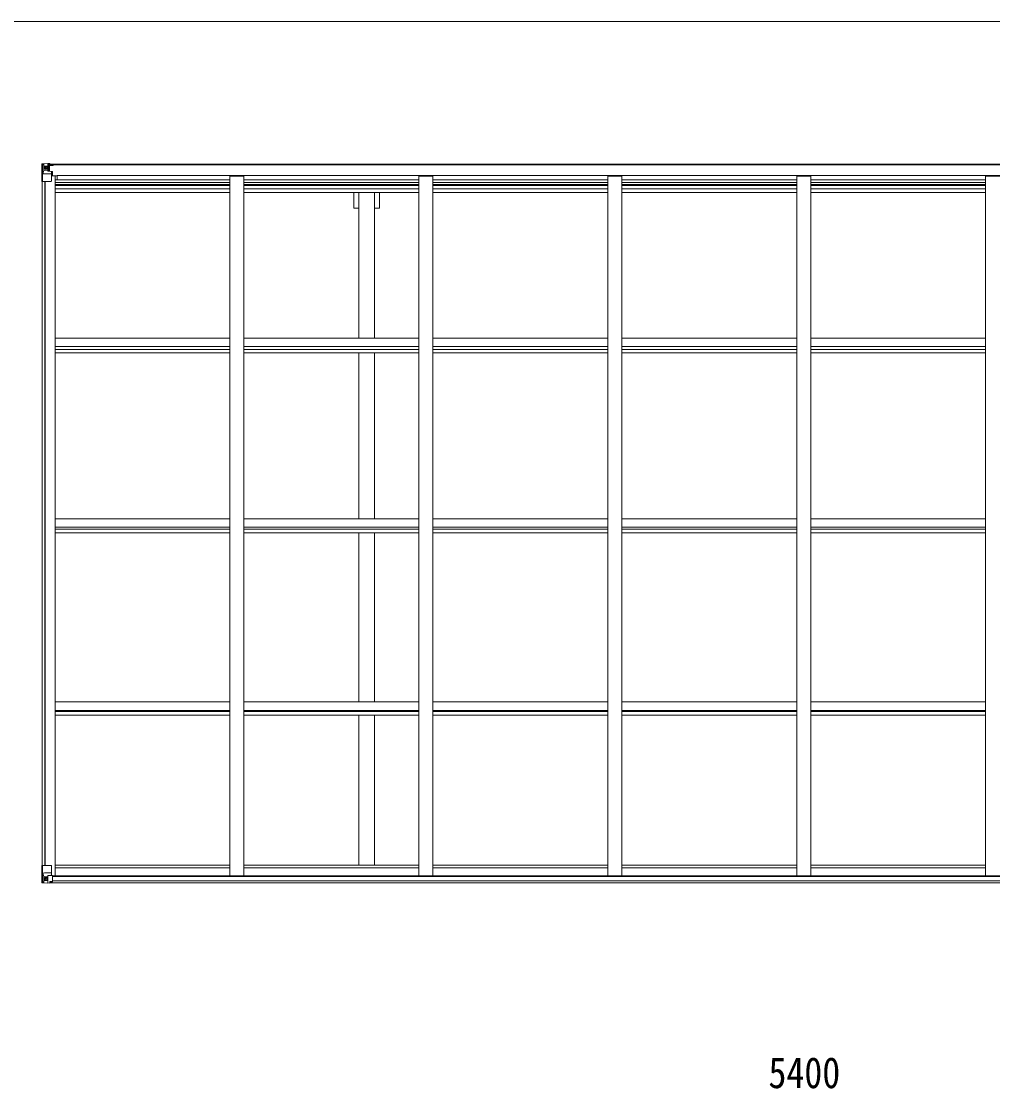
# Model space of a CAD drawing. Units: millimetres at full size, sheet at 1:25; details may follow other scales. Extents: x -6988 to 7066, y -4877 to 4823.
# Drawn here: x -300 to 3144, y 1039 to 4823 of the extents above; entities that cross this region are included whole.
import ezdxf
from ezdxf.enums import TextEntityAlignment as Align

# ---------------------------------------------------------------- set-up
doc = ezdxf.new("R2010")
doc.units = ezdxf.units.MM
doc.header["$LTSCALE"] = 25
for name, color, linetype, lineweight in [('0-1_本体', 4, 'Continuous', 9), ('0-2_部品', 7, 'Continuous', 9), ('0-A_寸法', 6, 'Continuous', 9), ('F-0_240', 7, 'Continuous', 9)]:
    doc.layers.add(name, color=color, linetype=linetype, lineweight=lineweight)
doc.styles.add('ＭＳ ゴシック', font='')
doc.styles.get('ＭＳ ゴシック').set_extended_font_data('MS Gothic')

msp = doc.modelspace()

# ---------------------------------------------------------------- linework, layer by layer
at = {"layer": '0-1_本体'}
for p, q in [((-204.37, 4316.31), (5152.63, 4316.31)), ((-204.37, 4314.25), (5152.63, 4314.25)), ((-173.37, 4276.05), (5121.63, 4276.05)), ((-173.37, 4260.97), (-173.37, 4276.05)), ((-225.87, 1830.45), (-225.87, 4255.54)), ((-216.87, 1830.45), (-216.87, 4255.54)), ((-216.17, 1830.45), (-216.17, 4255.54)), ((-193.87, 4274.62), (-180.87, 4274.62)), ((-180.87, 1794.1), (-180.87, 4274.62)), ((-180.87, 4260.97), (439.13, 4260.97)), ((-180.87, 4251.61), (439.13, 4251.61)), ((-180.87, 4244.53), (439.13, 4244.53)), ((-180.87, 4240.75), (439.13, 4240.75)), ((439.13, 4274.2), (489.13, 4274.2)), ((439.13, 1794.1), (439.13, 4274.2)), ((489.13, 1794.1), (489.13, 4274.2)), ((489.13, 4260.97), (1109.13, 4260.97)), ((489.13, 4251.61), (1109.13, 4251.61)), ((489.13, 4244.53), (1109.13, 4244.53)), ((489.13, 4240.75), (1109.13, 4240.75)), ((1109.13, 4274.2), (1159.13, 4274.2)), ((1109.13, 1794.1), (1109.13, 4274.2)), ((1159.13, 1794.1), (1159.13, 4274.2)), ((1159.13, 4260.97), (1779.13, 4260.97)), ((1159.13, 4251.61), (1779.13, 4251.61)), ((1159.13, 4244.53), (1779.13, 4244.53)), ((1159.13, 4240.75), (1779.13, 4240.75)), ((1779.13, 4274.2), (1829.13, 4274.2)), ((1779.13, 1794.1), (1779.13, 4274.2)), ((1829.13, 1794.1), (1829.13, 4274.2)), ((1829.13, 4260.97), (2449.13, 4260.97)), ((1829.13, 4251.61), (2449.13, 4251.61)), ((1829.13, 4244.53), (2449.13, 4244.53)), ((1829.13, 4240.75), (2449.13, 4240.75)), ((2449.13, 4274.2), (2499.13, 4274.2)), ((2449.13, 1794.1), (2449.13, 4274.2)), ((2499.13, 1794.1), (2499.13, 4274.2)), ((2499.13, 4260.97), (3119.13, 4260.97)), ((2499.13, 4251.61), (3119.13, 4251.61)), ((2499.13, 4244.53), (3119.13, 4244.53)), ((2499.13, 4240.75), (3119.13, 4240.75)), ((3119.13, 4274.2), (3169.13, 4274.2)), ((3119.13, 1794.1), (3119.13, 4274.2)), ((-180.87, 4229.4), (439.13, 4229.4)), ((-180.87, 4216.58), (439.13, 4216.58)), ((489.13, 4229.4), (1109.13, 4229.4)), ((489.13, 4216.58), (1109.13, 4216.58)), ((896.63, 3699.12), (896.63, 4216.58)), ((951.63, 3699.12), (951.63, 4216.58)), ((969.33, 4160.31), (969.33, 4216.58)), ((1159.13, 4229.4), (1779.13, 4229.4)), ((1159.13, 4216.58), (1779.13, 4216.58)), ((1829.13, 4229.4), (2449.13, 4229.4)), ((1829.13, 4216.58), (2449.13, 4216.58)), ((2499.13, 4229.4), (3119.13, 4229.4)), ((2499.13, 4216.58), (3119.13, 4216.58)), ((969.33, 4160.31), (951.63, 4160.31)), ((-180.87, 3699.12), (439.13, 3699.12)), ((489.13, 3699.12), (1109.13, 3699.12)), ((1159.13, 3699.12), (1779.13, 3699.12)), ((1829.13, 3699.12), (2449.13, 3699.12)), ((2499.13, 3699.12), (3119.13, 3699.12)), ((-180.87, 3670.16), (439.13, 3670.16)), ((-180.87, 3660), (439.13, 3660)), ((-180.87, 3647.17), (439.13, 3647.17)), ((489.13, 3670.16), (1109.13, 3670.16)), ((489.13, 3660), (1109.13, 3660)), ((489.13, 3647.17), (1109.13, 3647.17)), ((896.63, 3058.67), (896.63, 3647.17)), ((951.63, 3058.67), (951.63, 3647.17)), ((1159.13, 3670.16), (1779.13, 3670.16)), ((1159.13, 3660), (1779.13, 3660)), ((1159.13, 3647.17), (1779.13, 3647.17)), ((1829.13, 3670.16), (2449.13, 3670.16)), ((1829.13, 3660), (2449.13, 3660)), ((1829.13, 3647.17), (2449.13, 3647.17)), ((2499.13, 3670.16), (3119.13, 3670.16)), ((2499.13, 3660), (3119.13, 3660)), ((2499.13, 3647.17), (3119.13, 3647.17)), ((-180.87, 3058.67), (439.13, 3058.67)), ((-180.87, 3029.22), (439.13, 3029.22)), ((489.13, 3058.67), (1109.13, 3058.67)), ((489.13, 3029.22), (1109.13, 3029.22)), ((1159.13, 3058.67), (1779.13, 3058.67)), ((1159.13, 3029.22), (1779.13, 3029.22)), ((1829.13, 3058.67), (2449.13, 3058.67)), ((1829.13, 3029.22), (2449.13, 3029.22)), ((2499.13, 3058.67), (3119.13, 3058.67)), ((2499.13, 3029.22), (3119.13, 3029.22)), ((-180.87, 3022.08), (439.13, 3022.08)), ((-180.87, 3009.12), (439.13, 3009.12)), ((489.13, 3022.08), (1109.13, 3022.08)), ((489.13, 3009.12), (1109.13, 3009.12)), ((896.63, 2409.83), (896.63, 3009.12)), ((951.63, 2409.83), (951.63, 3009.12)), ((1159.13, 3022.08), (1779.13, 3022.08)), ((1159.13, 3009.12), (1779.13, 3009.12)), ((1829.13, 3022.08), (2449.13, 3022.08)), ((1829.13, 3009.12), (2449.13, 3009.12)), ((2499.13, 3022.08), (3119.13, 3022.08)), ((2499.13, 3009.12), (3119.13, 3009.12)), ((-180.87, 2409.83), (439.13, 2409.83)), ((489.13, 2409.83), (1109.13, 2409.83)), ((1159.13, 2409.83), (1779.13, 2409.83)), ((1829.13, 2409.83), (2449.13, 2409.83)), ((2499.13, 2409.83), (3119.13, 2409.83)), ((-180.87, 2380.04), (439.13, 2380.04)), ((-180.87, 2376.16), (439.13, 2376.16)), ((-180.84, 2363.14), (439.13, 2363.14)), ((489.13, 2380.04), (1109.13, 2380.04)), ((489.13, 2376.16), (1109.13, 2376.16)), ((489.13, 2363.14), (1109.13, 2363.14)), ((896.63, 1831.32), (896.63, 2363.14)), ((951.63, 1831.32), (951.63, 2363.14)), ((1159.13, 2380.04), (1779.13, 2380.04)), ((1159.13, 2376.16), (1779.13, 2376.16)), ((1159.13, 2363.14), (1779.13, 2363.14)), ((1829.13, 2380.04), (2449.13, 2380.04)), ((1829.13, 2376.16), (2449.13, 2376.16)), ((1829.13, 2363.14), (2449.13, 2363.14)), ((2499.13, 2380.04), (3119.13, 2380.04)), ((2499.13, 2376.16), (3119.13, 2376.16)), ((2499.13, 2363.14), (3119.13, 2363.14)), ((-180.87, 1831.32), (439.13, 1831.32)), ((-180.87, 1822.2), (439.13, 1822.2)), ((489.13, 1831.32), (1109.13, 1831.32)), ((489.13, 1822.2), (1109.13, 1822.2)), ((1159.13, 1831.32), (1779.13, 1831.32)), ((1159.13, 1822.2), (1779.13, 1822.2)), ((1829.13, 1831.32), (2449.13, 1831.32)), ((1829.13, 1822.2), (2449.13, 1822.2)), ((2499.13, 1831.32), (3119.13, 1831.32)), ((2499.13, 1822.2), (3119.13, 1822.2)), ((-189.91, 1794.1), (5138.17, 1794.1)), ((-189.37, 1791.74), (5137.63, 1791.74)), ((-199.37, 1768.65), (5147.63, 1768.65)), ((-189.37, 1776.08), (5137.63, 1776.08))]:
    msp.add_line(p, q, dxfattribs=at)
msp.add_lwpolyline([(896.63, 4160.31), (878.93, 4160.31), (878.93, 4216.58)], dxfattribs=at)
at = {"layer": '0-2_部品'}
for p, q in [((-227.87, 4316.25), (-227.87, 4316.21)), ((-226.93, 4317.25), (-226.93, 4317.25)), ((-226.93, 4317.21), (-226.93, 4317.25)), ((-217.96, 4317.64), (-225.88, 4317.17)), ((-225.02, 4316.2), (-225.03, 4316.13)), ((-225.03, 4255.54), (-225.03, 4316.13)), ((-221.06, 4312.75), (-223.79, 4316.42)), ((-205.87, 4318.43), (-217.87, 4317.65)), ((-199.37, 4318.94), (-205.87, 4318.54)), ((-205.87, 4292.45), (-205.87, 4318.54)), ((-205.87, 4317.66), (-199.37, 4318.06)), ((-199.37, 4317.13), (-204.37, 4317.04)), ((-203.87, 4313.5), (-203.87, 4311.55)), ((-195.87, 4313.5), (-203.87, 4313.5)), ((-195.87, 4313.48), (-203.87, 4313.48)), ((-199.37, 4318.06), (-199.37, 4318.94)), ((-199.37, 4317.54), (-199.37, 4318.06)), ((-199.37, 4317.54), (-199.37, 4317.13)), ((-199.37, 4317.13), (-199.37, 4316.31)), ((-194.37, 4316.74), (-194.37, 4316.31)), ((-194.07, 4316.74), (-194.37, 4316.74)), ((-194.07, 4316.74), (-192.38, 4316.31)), ((-188.87, 4314.25), (-188.87, 4313.24)), ((-187.87, 4313.24), (-187.87, 4314.25)), ((-224.48, 4282.42), (-220.34, 4294.51)), ((-224.48, 4282.42), (-217.87, 4282.21)), ((-220.2, 4309.25), (-217.87, 4309.3)), ((-220.2, 4295.77), (-220.2, 4309.25)), ((-217.87, 4295.74), (-220.2, 4295.77)), ((-217.87, 4309.3), (-205.87, 4309.3)), ((-217.87, 4295.74), (-205.87, 4295.74)), ((-217.87, 4295.74), (-217.87, 4295.74)), ((-217.87, 4282.21), (-193.87, 4282.21)), ((-212.39, 4302.1), (-212.39, 4301.14)), ((-206.87, 4309.3), (-205.87, 4309.3)), ((-204.37, 4312.84), (-205.87, 4312.84)), ((-204.37, 4309.3), (-205.87, 4309.3)), ((-204.37, 4295.74), (-205.87, 4295.74)), ((-205.04, 4292.19), (-194.7, 4290.53)), ((-205.04, 4291.55), (-205.04, 4292.19)), ((-194.7, 4289.9), (-205.04, 4291.55)), ((-203.87, 4312.48), (-204.37, 4312.48)), ((-200.37, 4307.55), (-204.37, 4307.55)), ((-200.37, 4299.34), (-204.37, 4299.34)), ((-204.26, 4311.18), (-200.37, 4311.18)), ((-193.87, 4311.63), (-203.87, 4311.55)), ((-203.87, 4311.38), (-203.87, 4311.55)), ((-203.87, 4311.55), (-203.87, 4311.55)), ((-200.37, 4291.44), (-200.37, 4311.41)), ((-194.7, 4290.53), (-194.7, 4289.9)), ((-194.42, 4290.46), (-190.37, 4290.42)), ((-193.87, 4313.24), (-188.87, 4313.24)), ((-193.87, 4311.63), (-193.87, 4313.24)), ((-193.87, 4256.54), (-193.87, 4289.64)), ((-189.37, 4278.54), (-193.87, 4278.54)), ((-189.37, 4290.41), (-190.37, 4290.42)), ((-190.37, 4288.69), (-189.37, 4288.69)), ((-189.37, 4275.23), (-189.37, 4290.41)), ((-188.87, 4313.24), (-187.87, 4313.24)), ((-187.87, 4313.24), (-187.87, 4311.68)), ((-187.87, 4311.56), (-187.87, 4311.68)), ((-225.03, 4255.54), (-194.87, 4255.54)), ((-173.37, 4275.23), (-193.87, 4275.23)), ((-227.87, 1830.45), (-194.87, 1830.45)), ((-227.87, 1769.74), (-227.87, 1830.45)), ((-225.03, 1830.45), (-225.03, 1769.86)), ((-193.87, 1829.45), (-193.87, 1796.35)), ((-224.48, 1803.56), (-217.87, 1803.78)), ((-224.48, 1803.56), (-220.34, 1791.48)), ((-217.87, 1790.25), (-220.2, 1790.22)), ((-220.2, 1790.22), (-220.2, 1776.74)), ((-217.87, 1803.78), (-193.87, 1803.78)), ((-217.87, 1790.25), (-217.87, 1790.25)), ((-205.87, 1790.25), (-217.87, 1790.25)), ((-213.35, 1783.89), (-213.35, 1784.85)), ((-205.87, 1794.23), (-199.37, 1794.23)), ((-205.87, 1794.23), (-205.87, 1767.45)), ((-194.69, 1796.09), (-205.04, 1794.44)), ((-205.04, 1794.44), (-205.04, 1794.23)), ((-202.35, 1794.23), (-194.69, 1795.46)), ((-199.37, 1794.23), (-190.37, 1794.2)), ((-194.69, 1795.46), (-194.69, 1796.09)), ((-189.37, 1793.29), (-189.37, 1773.14)), ((-226.93, 1768.78), (-226.93, 1768.73)), ((-217.96, 1768.35), (-225.88, 1768.82)), ((-225.02, 1769.79), (-225.03, 1769.86)), ((-221.06, 1773.24), (-223.79, 1769.57)), ((-220.2, 1776.74), (-217.87, 1776.68)), ((-217.87, 1776.69), (-205.87, 1776.69)), ((-205.87, 1767.56), (-217.87, 1768.34)), ((-199.37, 1767.05), (-199.37, 1772.99)), ((-190.37, 1772.42), (-199.37, 1772.37))]:
    msp.add_line(p, q, dxfattribs=at)
for points in [[(-227.87, 4316.21), (-227.87, 4255.54), (-225.03, 4255.54)], [(-226.93, 4317.25), (-217.87, 4317.81), (-205.87, 4318.54)], [(-199.37, 4317.54), (-204.37, 4317.54), (-204.37, 4292.08)], [(-203.87, 4312.48), (-195.87, 4312.48), (-195.87, 4314.25)], [(-214.31, 4303.06), (-215.27, 4303.06), (-215.27, 4304.02), (-214.31, 4304.02)], [(-213.35, 4304.98), (-213.35, 4305.94), (-212.39, 4305.94), (-212.39, 4304.98)], [(-212.39, 4301.14), (-213.35, 4301.14), (-213.35, 4302.1)], [(-211.43, 4304.02), (-210.47, 4304.02), (-210.47, 4303.06), (-211.43, 4303.06)], [(-188.87, 4311.51), (-203.87, 4311.38), (-203.87, 4311.38)], [(-193.87, 4311.63), (-193.87, 4311.62), (-187.87, 4311.68)], [(-190.37, 4290.42), (-190.37, 4288.69), (-193.87, 4288.67)], [(-214.31, 1781.97), (-215.27, 1781.97), (-215.27, 1782.93), (-214.31, 1782.93)], [(-213.35, 1784.85), (-212.39, 1784.85), (-212.39, 1783.89)], [(-212.39, 1781.01), (-212.39, 1780.05), (-213.35, 1780.05), (-213.35, 1781.01)], [(-211.43, 1782.93), (-210.47, 1782.93), (-210.47, 1781.97), (-211.43, 1781.97)], [(-226.93, 1768.73), (-217.87, 1768.18), (-199.37, 1767.05)], [(-189.37, 1773.14), (-189.38, 1773.03), (-199.37, 1772.99)]]:
    msp.add_lwpolyline(points, dxfattribs=at)
for centre in [(-212.87, 4303.54), (-212.87, 1782.45)]:
    msp.add_circle(centre, 5.3, dxfattribs=at)
for centre, radius, start, end in [((-226.87, 4316.26), 1, 93.50017, 180.00079), ((-226.87, 4316.25), 0.999, 93.4424, 179.95083), ((-226.87, 4316.21), 0.999, 93.4424, 179.95083), ((-225.72, 4329.86), 12.7, 269.24466, 275.10311), ((-223.74, 4316.25), 1.28, 131.17831, 182.45895), ((-203.87, 4314), 0.5, 179.99802, 269.99691), ((-203.87, 4313.98), 0.5, 180.00109, 270.00109), ((-214.31, 4304.98), 0.96, 270, 0), ((-214.31, 4302.1), 0.96, 0, 90), ((-211.43, 4304.98), 0.96, 180, 270), ((-211.43, 4302.1), 0.96, 90, 180), ((-204.93, 4293.12), 0.937, 182.32209, 263.26766), ((-204.93, 4292.48), 0.937, 182.32209, 263.26766), ((-203.87, 4311.05), 0.5, 90.52895, 180.04464), ((-203.86, 4310.87), 0.513, 91.88028, 181.04707), ((-194.8, 4289.6), 0.937, 2.32209, 83.26766), ((-194.8, 4288.97), 0.937, 2.32209, 83.26766), ((-188.73, 4319.2), 7.69, 268.96999, 276.43426), ((-194.87, 4256.54), 1, 270, 0), ((-194.87, 1829.45), 1, 0, 90), ((-214.31, 1783.89), 0.96, 270, 0), ((-214.31, 1781.01), 0.96, 0, 90), ((-211.43, 1783.89), 0.96, 180, 270), ((-211.43, 1781.01), 0.96, 90, 180), ((-204.93, 1793.5), 0.937, 96.73234, 129.06602), ((-194.8, 1797.02), 0.937, 276.73234, 357.67791), ((-194.8, 1796.39), 0.937, 276.73234, 357.67791), ((-226.87, 1769.78), 0.999, 180.04917, 266.5576), ((-226.87, 1769.74), 0.999, 180.04917, 266.5576), ((-226.87, 1769.73), 1, 179.99921, 266.49983), ((-225.72, 1756.13), 12.7, 84.89689, 90.75534), ((-223.74, 1769.74), 1.28, 177.54105, 228.82169)]:
    msp.add_arc(centre, radius, start, end, dxfattribs=at)
for centre, major_axis, ratio, start_param, end_param in [((-25.93, 4329.57), (201, 12.36), 0.060933, 3.1373463, 3.1378449), ((-224.93, 4317.33), (2, 0.12), 0.060933, 3.1378449, 4.2119296), ((-224.74, 4314.24), (-0.02, 3), 0.466854, 5.5234897, 6.1575023), ((-223.76, 4284.77), (0.85, 2.32), 0.403757, 2.3087461, 3.2744049), ((-223.07, 4309.16), (0.03, 5), 0.573921, 4.7320603, 5.5159136), ((-221.61, 4295.79), (0, 3), 0.468246, 4.2703918, 4.7058971), ((-299.62, 4309.3), (81.75, 0), 0.061163, 0, 0.0007725), ((-223.76, 1801.22), (0.85, -2.32), 0.403757, 3.0087805, 3.9744392), ((-221.61, 1790.19), (0, -3), 0.468246, 1.5772882, 2.0127935), ((-190.37, 1793.29), (1, -0.021), 0.906239, 0.0187047, 1.589501), ((-224.93, 1768.66), (2, -0.12), 0.060933, 2.0712557, 3.1453404), ((-25.93, 1756.42), (201, -12.36), 0.060933, 3.1453404, 3.145839), ((-224.74, 1771.75), (-0.02, -3), 0.466854, 0.125683, 0.7596956), ((-223.07, 1776.82), (0.03, -5), 0.573921, 0.7672717, 1.551125), ((-299.62, 1776.69), (81.75, 0), 0.061163, 6.2824128, 6.2831853), ((-190.37, 1773.13), (1, 0.012), 0.707053, 4.7036637, 6.124411)]:
    msp.add_ellipse(centre, major_axis=major_axis, ratio=ratio, start_param=start_param, end_param=end_param, dxfattribs=at)
at = {"layer": 'F-0_240', "color": 5}
msp.add_line((-6987.88, 4822.79), (6712.12, 4822.79), dxfattribs=at)

# ---------------------------------------------------------------- texts
at = {"layer": '0-A_寸法', "color": 7, "style": 'ＭＳ ゴシック', "width": 0.85}
msp.add_text('5400', height=110, dxfattribs=at).set_placement((2349.13, 1007.89), align=Align.BOTTOM_LEFT)

doc.saveas('drawing.dxf')
